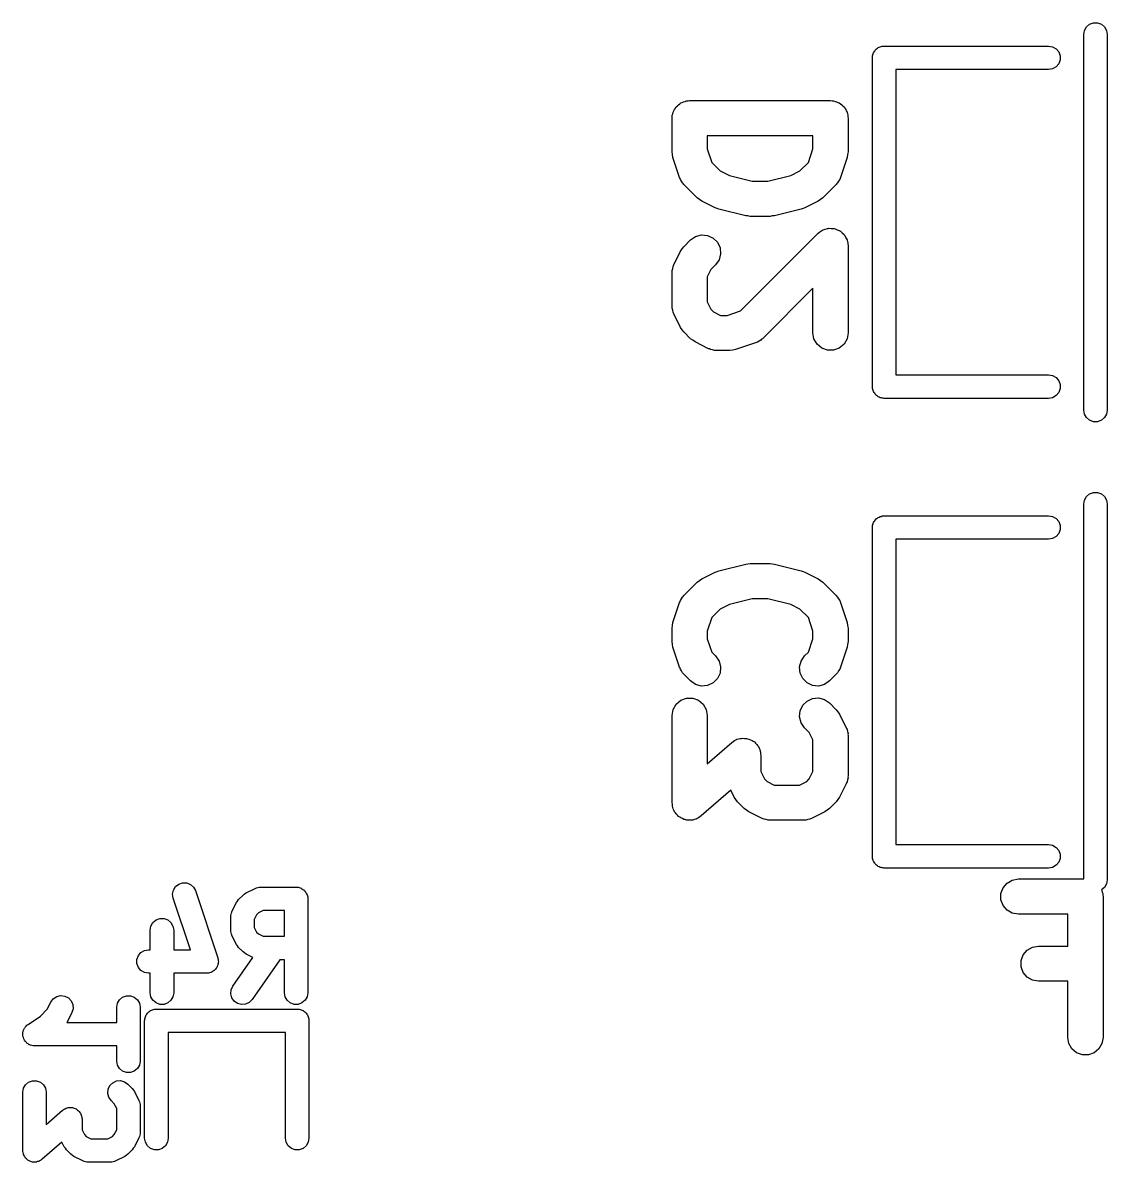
# Model space of a CAD drawing. Extents: x 25.3 to 49.5, y -85 to -25.3.
# Drawn here: x 37.55 to 43.41, y -39.88 to -33.72 of the extents above; entities that cross this region are included whole.
import ezdxf

# ---------------------------------------------------------------- set-up
doc = ezdxf.new("R2010")
doc.units = 0
doc.header["$MEASUREMENT"] = 0
doc.layers.add('BLACK', color=7, linetype='CONTINUOUS')

msp = doc.modelspace()

# ---------------------------------------------------------------- linework, layer by layer
at = {"layer": 'Black'}
for p, q in [((43.2879, -33.782), (43.2917, -33.7603)), ((43.2917, -33.7603), (43.3028, -33.7412)), ((43.3028, -33.7412), (43.3196, -33.727)), ((43.3196, -33.727), (43.3404, -33.7195)), ((43.3404, -33.7195), (43.3624, -33.7195)), ((43.3624, -33.7195), (43.3832, -33.727)), ((43.3832, -33.727), (43.4, -33.7412)), ((43.4, -33.7412), (43.4111, -33.7603)), ((43.4111, -33.7603), (43.4149, -33.782)), ((43.2879, -35.814), (43.2879, -33.782)), ((43.4149, -33.782), (43.4149, -35.814)), ((42.1478, -33.8927), (42.1487, -33.8873)), ((42.1487, -33.8873), (42.1515, -33.8825)), ((42.1515, -33.8825), (42.1534, -33.8772)), ((42.1534, -33.8772), (42.157, -33.873)), ((42.157, -33.873), (42.1598, -33.8682)), ((42.1598, -33.8682), (42.164, -33.8646)), ((42.164, -33.8646), (42.1676, -33.8604)), ((42.1676, -33.8604), (42.1724, -33.8576)), ((42.1724, -33.8576), (42.1766, -33.854)), ((42.1766, -33.854), (42.1819, -33.8521)), ((42.1819, -33.8521), (42.1867, -33.8493)), ((42.1867, -33.8493), (42.1921, -33.8484)), ((42.1921, -33.8484), (42.1974, -33.8465)), ((42.1974, -33.8465), (42.2029, -33.8465)), ((42.2029, -33.8465), (42.2084, -33.8455)), ((42.2084, -33.8455), (43.0974, -33.8455)), ((43.0974, -33.8455), (43.1191, -33.8493)), ((43.1191, -33.8493), (43.1382, -33.8604)), ((43.1382, -33.8604), (43.1524, -33.8772)), ((43.1524, -33.8772), (43.1599, -33.898)), ((42.1449, -33.909), (42.1459, -33.9035)), ((42.1449, -35.687), (42.1449, -33.909)), ((42.1459, -33.898), (42.1478, -33.8927)), ((42.1459, -33.9035), (42.1459, -33.898)), ((43.1524, -33.9408), (43.1382, -33.9576)), ((43.1599, -33.92), (43.1524, -33.9408)), ((43.1599, -33.898), (43.1599, -33.92)), ((43.0974, -33.9725), (42.2719, -33.9725)), ((42.2719, -33.9725), (42.2719, -35.6235)), ((43.1191, -33.9687), (43.0974, -33.9725)), ((43.1382, -33.9576), (43.1191, -33.9687)), ((41.0666, -34.203), (41.0708, -34.1958)), ((41.0708, -34.1958), (41.0736, -34.1879)), ((41.0736, -34.1879), (41.079, -34.1816)), ((41.079, -34.1816), (41.0831, -34.1743)), ((41.0831, -34.1743), (41.0895, -34.169)), ((41.0895, -34.169), (41.0949, -34.1626)), ((41.0949, -34.1626), (41.1021, -34.1584)), ((41.1021, -34.1584), (41.1085, -34.1531)), ((41.1085, -34.1531), (41.1163, -34.1502)), ((41.1163, -34.1502), (41.1235, -34.1461)), ((41.1235, -34.1461), (41.1317, -34.1446)), ((41.1317, -34.1446), (41.1396, -34.1418)), ((41.1396, -34.1418), (41.1479, -34.1418)), ((41.1479, -34.1418), (41.1561, -34.1403)), ((41.1561, -34.1403), (41.9181, -34.1403)), ((41.9181, -34.1403), (41.9263, -34.1418)), ((41.9263, -34.1418), (41.9347, -34.1418)), ((41.9347, -34.1418), (41.9425, -34.1446)), ((41.9425, -34.1446), (41.9507, -34.1461)), ((41.9507, -34.1461), (41.9579, -34.1502)), ((41.9579, -34.1502), (41.9657, -34.1531)), ((41.9657, -34.1531), (41.9721, -34.1584)), ((41.9721, -34.1584), (41.9793, -34.1626)), ((41.9793, -34.1626), (41.9847, -34.169)), ((41.9847, -34.169), (41.9911, -34.1743)), ((41.9911, -34.1743), (41.9952, -34.1816)), ((41.9952, -34.1816), (42.0006, -34.1879)), ((42.0006, -34.1879), (42.0035, -34.1958)), ((42.0035, -34.1958), (42.0076, -34.203)), ((41.0609, -34.2356), (41.0623, -34.2274)), ((41.0609, -34.417), (41.0609, -34.2356)), ((41.0623, -34.219), (41.0652, -34.2112)), ((41.0623, -34.2274), (41.0623, -34.219)), ((41.0652, -34.2112), (41.0666, -34.203)), ((42.0076, -34.203), (42.0091, -34.2112)), ((42.0091, -34.2112), (42.0119, -34.219)), ((42.0119, -34.219), (42.0119, -34.2274)), ((42.0119, -34.2274), (42.0134, -34.2356)), ((42.0134, -34.2356), (42.0134, -34.417)), ((41.2514, -34.3308), (41.2514, -34.4015)), ((41.8229, -34.3308), (41.2514, -34.3308)), ((41.8229, -34.4015), (41.8229, -34.3308)), ((41.0635, -34.432), (41.0609, -34.417)), ((41.0658, -34.4471), (41.0635, -34.432)), ((41.2514, -34.4015), (41.2757, -34.4744)), ((41.7986, -34.4744), (41.8229, -34.4015)), ((42.0107, -34.432), (42.0085, -34.4471)), ((42.0134, -34.417), (42.0107, -34.432)), ((41.102, -34.556), (41.0658, -34.4471)), ((41.2757, -34.4744), (41.3214, -34.5201)), ((41.7528, -34.5201), (41.7986, -34.4744)), ((42.0085, -34.4471), (41.9722, -34.556)), ((41.1047, -34.5608), (41.102, -34.556)), ((41.1061, -34.5661), (41.1047, -34.5608)), ((41.3214, -34.5201), (41.3708, -34.5448)), ((41.3708, -34.5448), (41.4944, -34.5757)), ((41.5798, -34.5757), (41.7034, -34.5448)), ((41.7034, -34.5448), (41.7528, -34.5201)), ((41.9696, -34.5608), (41.9682, -34.5661)), ((41.9722, -34.556), (41.9696, -34.5608)), ((41.1125, -34.5753), (41.1061, -34.5661)), ((41.1178, -34.5851), (41.1125, -34.5753)), ((41.1219, -34.5887), (41.1178, -34.5851)), ((41.125, -34.5932), (41.1219, -34.5887)), ((41.1976, -34.6658), (41.125, -34.5932)), ((41.4944, -34.5757), (41.5798, -34.5757)), ((41.9492, -34.5932), (41.8766, -34.6658)), ((41.9523, -34.5887), (41.9492, -34.5932)), ((41.9564, -34.5851), (41.9523, -34.5887)), ((41.9617, -34.5753), (41.9564, -34.5851)), ((41.9682, -34.5661), (41.9617, -34.5753)), ((41.2101, -34.6745), (41.1976, -34.6658)), ((41.2224, -34.6836), (41.2101, -34.6745)), ((41.2949, -34.7199), (41.2224, -34.6836)), ((41.8519, -34.6836), (41.8229, -34.6981)), ((41.8641, -34.6745), (41.8519, -34.6836)), ((41.8766, -34.6658), (41.8641, -34.6745)), ((41.3049, -34.7229), (41.2949, -34.7199)), ((41.3144, -34.7271), (41.3049, -34.7229)), ((41.4596, -34.7634), (41.3144, -34.7271)), ((41.7598, -34.7271), (41.6146, -34.7634)), ((41.7693, -34.7229), (41.7598, -34.7271)), ((41.7793, -34.7199), (41.7693, -34.7229)), ((41.8229, -34.6981), (41.7793, -34.7199)), ((41.4712, -34.7642), (41.4596, -34.7634)), ((41.4827, -34.7662), (41.4712, -34.7642)), ((41.5915, -34.7662), (41.4827, -34.7662)), ((41.603, -34.7642), (41.5915, -34.7662)), ((41.6146, -34.7634), (41.603, -34.7642)), ((41.1884, -34.875), (41.2204, -34.8664)), ((41.2204, -34.8664), (41.2533, -34.8693)), ((41.2533, -34.8693), (41.2833, -34.8833)), ((41.4312, -35.2772), (41.8508, -34.8576)), ((41.8508, -34.8576), (41.861, -34.8505)), ((41.861, -34.8505), (41.8705, -34.8425)), ((41.8705, -34.8425), (41.8744, -34.8411)), ((41.8744, -34.8411), (41.8779, -34.8387)), ((41.8779, -34.8387), (41.8899, -34.8355)), ((41.8899, -34.8355), (41.9016, -34.8312)), ((41.9016, -34.8312), (41.9058, -34.8312)), ((41.9058, -34.8312), (41.9098, -34.8301)), ((41.9098, -34.8301), (41.9222, -34.8312)), ((41.9222, -34.8312), (41.9347, -34.8312)), ((41.9347, -34.8312), (41.9386, -34.8326)), ((41.9386, -34.8326), (41.9428, -34.833)), ((41.9428, -34.833), (41.954, -34.8383)), ((41.954, -34.8383), (41.9657, -34.8425)), ((41.9657, -34.8425), (41.9689, -34.8452)), ((41.9689, -34.8452), (41.9727, -34.847)), ((41.9727, -34.847), (41.9815, -34.8558)), ((41.9815, -34.8558), (41.9911, -34.8638)), ((41.9911, -34.8638), (41.9932, -34.8674)), ((41.9932, -34.8674), (41.9961, -34.8704)), ((41.9961, -34.8704), (42.0014, -34.8816)), ((41.1163, -34.9427), (41.125, -34.9302)), ((41.125, -34.9302), (41.1613, -34.8939)), ((41.1613, -34.8939), (41.1884, -34.875)), ((41.2833, -34.8833), (41.3067, -34.9067)), ((41.3067, -34.9067), (41.3207, -34.9366)), ((42.0014, -34.8816), (42.0076, -34.8924)), ((42.0076, -34.8924), (42.0083, -34.8965)), ((42.0083, -34.8965), (42.0101, -34.9003)), ((42.0101, -34.9003), (42.0112, -34.9127)), ((42.0112, -34.9127), (42.0134, -34.925)), ((42.0134, -34.925), (42.0134, -35.3967)), ((41.0709, -35.0275), (41.1072, -34.955)), ((41.1072, -34.955), (41.1163, -34.9427)), ((41.3236, -34.9696), (41.315, -35.0015)), ((41.3207, -34.9366), (41.3236, -34.9696)), ((41.0615, -35.0593), (41.0647, -35.0486)), ((41.0647, -35.0486), (41.0666, -35.0376)), ((41.0666, -35.0376), (41.0694, -35.0328)), ((41.0694, -35.0328), (41.0709, -35.0275)), ((41.2707, -35.054), (41.2514, -35.0926)), ((41.296, -35.0286), (41.2707, -35.054)), ((41.315, -35.0015), (41.296, -35.0286)), ((41.0609, -35.0701), (41.0618, -35.0647)), ((41.0609, -35.2516), (41.0609, -35.0701)), ((41.0618, -35.0647), (41.0615, -35.0593)), ((41.2514, -35.0926), (41.2514, -35.2291)), ((41.8229, -35.155), (41.55, -35.4278)), ((41.8229, -35.3967), (41.8229, -35.155)), ((41.2514, -35.2291), (41.2707, -35.2677)), ((41.0618, -35.257), (41.0609, -35.2516)), ((41.0615, -35.2625), (41.0618, -35.257)), ((41.0647, -35.2732), (41.0615, -35.2625)), ((41.0666, -35.2841), (41.0647, -35.2732)), ((41.0694, -35.2889), (41.0666, -35.2841)), ((41.0709, -35.2942), (41.0694, -35.2889)), ((41.1072, -35.3667), (41.0709, -35.2942)), ((41.2707, -35.2677), (41.2851, -35.2821)), ((41.2851, -35.2821), (41.3237, -35.3015)), ((41.3237, -35.3015), (41.3584, -35.3015)), ((41.3584, -35.3015), (41.4312, -35.2772)), ((41.1163, -35.379), (41.1072, -35.3667)), ((41.125, -35.3915), (41.1163, -35.379)), ((41.1613, -35.4278), (41.125, -35.3915)), ((41.1738, -35.4365), (41.1613, -35.4278)), ((41.55, -35.4278), (41.5455, -35.4309)), ((41.8286, -35.4293), (41.8229, -35.3967)), ((42.0134, -35.3967), (42.0076, -35.4293)), ((41.1861, -35.4456), (41.1738, -35.4365)), ((41.2587, -35.4819), (41.1861, -35.4456)), ((41.2639, -35.4835), (41.2587, -35.4819)), ((41.2687, -35.4862), (41.2639, -35.4835)), ((41.2797, -35.4882), (41.2687, -35.4862)), ((41.2904, -35.4913), (41.2797, -35.4882)), ((41.3889, -35.4893), (41.3738, -35.492)), ((41.4039, -35.4871), (41.3889, -35.4893)), ((41.5128, -35.4508), (41.4039, -35.4871)), ((41.5176, -35.4482), (41.5128, -35.4508)), ((41.5229, -35.4468), (41.5176, -35.4482)), ((41.5321, -35.4403), (41.5229, -35.4468)), ((41.5419, -35.435), (41.5321, -35.4403)), ((41.5455, -35.4309), (41.5419, -35.435)), ((41.8451, -35.4579), (41.8286, -35.4293)), ((41.8705, -35.4792), (41.8451, -35.4579)), ((41.9016, -35.4905), (41.8705, -35.4792)), ((41.9657, -35.4792), (41.9347, -35.4905)), ((41.9911, -35.4579), (41.9657, -35.4792)), ((42.0076, -35.4293), (41.9911, -35.4579)), ((41.2959, -35.491), (41.2904, -35.4913)), ((41.3013, -35.492), (41.2959, -35.491)), ((41.3738, -35.492), (41.3013, -35.492)), ((41.9347, -35.4905), (41.9016, -35.4905)), ((42.2719, -35.6235), (43.0974, -35.6235)), ((43.0974, -35.6235), (43.1191, -35.6273)), ((43.1191, -35.6273), (43.1382, -35.6384)), ((43.1382, -35.6384), (43.1524, -35.6552)), ((43.1524, -35.6552), (43.1599, -35.676)), ((42.1459, -35.6925), (42.1449, -35.687)), ((42.1459, -35.698), (42.1459, -35.6925)), ((42.1478, -35.7032), (42.1459, -35.698)), ((42.1487, -35.7087), (42.1478, -35.7032)), ((42.1515, -35.7135), (42.1487, -35.7087)), ((42.1534, -35.7188), (42.1515, -35.7135)), ((42.157, -35.723), (42.1534, -35.7188)), ((42.1598, -35.7278), (42.157, -35.723)), ((42.164, -35.7314), (42.1598, -35.7278)), ((42.1676, -35.7356), (42.164, -35.7314)), ((42.1724, -35.7384), (42.1676, -35.7356)), ((43.1382, -35.7356), (43.1191, -35.7467)), ((43.1524, -35.7188), (43.1382, -35.7356)), ((43.1599, -35.698), (43.1524, -35.7188)), ((43.1599, -35.676), (43.1599, -35.698)), ((42.1766, -35.742), (42.1724, -35.7384)), ((42.1819, -35.7439), (42.1766, -35.742)), ((42.1867, -35.7467), (42.1819, -35.7439)), ((42.1921, -35.7476), (42.1867, -35.7467)), ((42.1974, -35.7495), (42.1921, -35.7476)), ((42.2029, -35.7495), (42.1974, -35.7495)), ((42.2084, -35.7505), (42.2029, -35.7495)), ((43.0974, -35.7505), (42.2084, -35.7505)), ((43.1191, -35.7467), (43.0974, -35.7505)), ((43.2917, -35.8357), (43.2879, -35.814)), ((43.3028, -35.8548), (43.2917, -35.8357)), ((43.3196, -35.869), (43.3028, -35.8548)), ((43.4, -35.8548), (43.3832, -35.869)), ((43.4111, -35.8357), (43.4, -35.8548)), ((43.4149, -35.814), (43.4111, -35.8357)), ((43.3404, -35.8765), (43.3196, -35.869)), ((43.3624, -35.8765), (43.3404, -35.8765)), ((43.3832, -35.869), (43.3624, -35.8765)), ((43.2917, -36.3003), (43.3028, -36.2812)), ((43.3028, -36.2812), (43.3196, -36.267)), ((43.3196, -36.267), (43.3404, -36.2595)), ((43.3404, -36.2595), (43.3624, -36.2595)), ((43.3624, -36.2595), (43.3832, -36.267)), ((43.3832, -36.267), (43.4, -36.2812)), ((43.4, -36.2812), (43.4111, -36.3003)), ((43.2879, -36.322), (43.2917, -36.3003)), ((43.2879, -38.3495), (43.2879, -36.322)), ((43.4111, -36.3003), (43.4149, -36.322)), ((43.4149, -36.322), (43.4149, -38.354)), ((42.1534, -36.4172), (42.157, -36.413)), ((42.157, -36.413), (42.1598, -36.4082)), ((42.1598, -36.4082), (42.164, -36.4046)), ((42.164, -36.4046), (42.1676, -36.4004)), ((42.1676, -36.4004), (42.1724, -36.3976)), ((42.1724, -36.3976), (42.1766, -36.394)), ((42.1766, -36.394), (42.1819, -36.3921)), ((42.1819, -36.3921), (42.1867, -36.3893)), ((42.1867, -36.3893), (42.1921, -36.3884)), ((42.1921, -36.3884), (42.1974, -36.3865)), ((42.1974, -36.3865), (42.2029, -36.3865)), ((42.2029, -36.3865), (42.2084, -36.3855)), ((42.2084, -36.3855), (43.0974, -36.3855)), ((43.0974, -36.3855), (43.1191, -36.3893)), ((43.1191, -36.3893), (43.1382, -36.4004)), ((43.1382, -36.4004), (43.1524, -36.4172)), ((42.1449, -36.449), (42.1459, -36.4435)), ((42.1449, -38.227), (42.1449, -36.449)), ((42.1459, -36.438), (42.1478, -36.4327)), ((42.1459, -36.4435), (42.1459, -36.438)), ((42.1478, -36.4327), (42.1487, -36.4273)), ((42.1487, -36.4273), (42.1515, -36.4225)), ((42.1515, -36.4225), (42.1534, -36.4172)), ((43.1524, -36.4172), (43.1599, -36.438)), ((43.1599, -36.46), (43.1524, -36.4808)), ((43.1599, -36.438), (43.1599, -36.46)), ((43.0974, -36.5125), (42.2719, -36.5125)), ((42.2719, -36.5125), (42.2719, -38.1635)), ((43.1191, -36.5087), (43.0974, -36.5125)), ((43.1382, -36.4976), (43.1191, -36.5087)), ((43.1524, -36.4808), (43.1382, -36.4976)), ((41.3144, -36.6832), (41.4596, -36.6469)), ((41.4596, -36.6469), (41.4712, -36.6461)), ((41.4712, -36.6461), (41.4827, -36.644)), ((41.4827, -36.644), (41.5915, -36.644)), ((41.5915, -36.644), (41.603, -36.6461)), ((41.603, -36.6461), (41.6146, -36.6469)), ((41.6146, -36.6469), (41.7598, -36.6832)), ((41.2224, -36.7267), (41.2949, -36.6904)), ((41.2949, -36.6904), (41.3049, -36.6874)), ((41.3049, -36.6874), (41.3144, -36.6832)), ((41.7598, -36.6832), (41.7693, -36.6874)), ((41.7693, -36.6874), (41.7793, -36.6904)), ((41.7793, -36.6904), (41.8519, -36.7267)), ((41.125, -36.8171), (41.1976, -36.7445)), ((41.1976, -36.7445), (41.2101, -36.7357)), ((41.2101, -36.7357), (41.2224, -36.7267)), ((41.8519, -36.7267), (41.8641, -36.7357)), ((41.8641, -36.7357), (41.8766, -36.7445)), ((41.8766, -36.7445), (41.9492, -36.8171)), ((41.1047, -36.8495), (41.1061, -36.8442)), ((41.1061, -36.8442), (41.1125, -36.835)), ((41.1125, -36.835), (41.1178, -36.8252)), ((41.1178, -36.8252), (41.1219, -36.8216)), ((41.1219, -36.8216), (41.125, -36.8171)), ((41.4944, -36.8345), (41.3708, -36.8654)), ((41.5798, -36.8345), (41.4944, -36.8345)), ((41.7034, -36.8654), (41.5798, -36.8345)), ((41.9492, -36.8171), (41.9523, -36.8216)), ((41.9523, -36.8216), (41.9564, -36.8252)), ((41.9564, -36.8252), (41.9617, -36.835)), ((41.9617, -36.835), (41.9682, -36.8442)), ((41.9682, -36.8442), (41.9696, -36.8495)), ((41.0658, -36.9632), (41.102, -36.8543)), ((41.102, -36.8543), (41.1047, -36.8495)), ((41.3214, -36.8901), (41.2757, -36.9359)), ((41.3708, -36.8654), (41.3214, -36.8901)), ((41.7528, -36.8901), (41.7034, -36.8654)), ((41.7986, -36.9359), (41.7528, -36.8901)), ((41.9696, -36.8495), (41.9722, -36.8543)), ((41.9722, -36.8543), (42.0085, -36.9632)), ((41.0635, -36.9783), (41.0658, -36.9632)), ((41.2757, -36.9359), (41.2514, -37.0087)), ((41.8229, -37.0087), (41.7986, -36.9359)), ((42.0085, -36.9632), (42.0107, -36.9783)), ((41.0609, -36.9933), (41.0635, -36.9783)), ((41.0609, -37.0659), (41.0609, -36.9933)), ((41.2514, -37.0087), (41.2514, -37.0504)), ((41.8229, -37.0504), (41.8229, -37.0087)), ((42.0107, -36.9783), (42.0134, -36.9933)), ((42.0134, -36.9933), (42.0134, -37.0659)), ((41.0635, -37.0809), (41.0609, -37.0659)), ((41.0658, -37.096), (41.0635, -37.0809)), ((41.2514, -37.0504), (41.2757, -37.1233)), ((41.7986, -37.1233), (41.8229, -37.0504)), ((42.0107, -37.0809), (42.0085, -37.096)), ((42.0134, -37.0659), (42.0107, -37.0809)), ((41.102, -37.2048), (41.0658, -37.096)), ((41.2757, -37.1233), (41.296, -37.1436)), ((41.296, -37.1436), (41.315, -37.1707)), ((41.7592, -37.1707), (41.7782, -37.1436)), ((41.7782, -37.1436), (41.7986, -37.1233)), ((42.0085, -37.096), (41.9722, -37.2048)), ((41.1047, -37.2097), (41.102, -37.2048)), ((41.1061, -37.215), (41.1047, -37.2097)), ((41.1125, -37.2241), (41.1061, -37.215)), ((41.315, -37.1707), (41.3236, -37.2027)), ((41.3236, -37.2027), (41.3207, -37.2357)), ((41.7507, -37.2027), (41.7592, -37.1707)), ((41.7535, -37.2357), (41.7507, -37.2027)), ((41.9682, -37.215), (41.9617, -37.2241)), ((41.9696, -37.2097), (41.9682, -37.215)), ((41.9722, -37.2048), (41.9696, -37.2097)), ((41.1178, -37.2339), (41.1125, -37.2241)), ((41.1219, -37.2376), (41.1178, -37.2339)), ((41.125, -37.2421), (41.1219, -37.2376)), ((41.1613, -37.2784), (41.125, -37.2421)), ((41.3067, -37.2656), (41.2833, -37.289)), ((41.3207, -37.2357), (41.3067, -37.2656)), ((41.7675, -37.2656), (41.7535, -37.2357)), ((41.7909, -37.289), (41.7675, -37.2656)), ((41.9492, -37.2421), (41.9129, -37.2784)), ((41.9523, -37.2376), (41.9492, -37.2421)), ((41.9564, -37.2339), (41.9523, -37.2376)), ((41.9617, -37.2241), (41.9564, -37.2339)), ((41.1884, -37.2973), (41.1613, -37.2784)), ((41.2204, -37.3059), (41.1884, -37.2973)), ((41.2533, -37.303), (41.2204, -37.3059)), ((41.2833, -37.289), (41.2533, -37.303)), ((41.8209, -37.303), (41.7909, -37.289)), ((41.8538, -37.3059), (41.8209, -37.303)), ((41.8858, -37.2973), (41.8538, -37.3059)), ((41.9129, -37.2784), (41.8858, -37.2973)), ((41.0831, -37.4038), (41.1085, -37.3825)), ((41.1085, -37.3825), (41.1396, -37.3712)), ((41.1396, -37.3712), (41.1727, -37.3712)), ((41.1727, -37.3712), (41.2037, -37.3825)), ((41.2037, -37.3825), (41.2291, -37.4038)), ((41.7675, -37.4104), (41.7909, -37.387)), ((41.7909, -37.387), (41.8209, -37.373)), ((41.8209, -37.373), (41.8538, -37.3701)), ((41.8538, -37.3701), (41.8858, -37.3787)), ((41.8858, -37.3787), (41.9129, -37.3976)), ((41.9129, -37.3976), (41.9492, -37.4339)), ((41.0609, -37.465), (41.0666, -37.4324)), ((41.0666, -37.4324), (41.0831, -37.4038)), ((41.2291, -37.4038), (41.2456, -37.4324)), ((41.2456, -37.4324), (41.2514, -37.465)), ((41.7507, -37.4733), (41.7535, -37.4403)), ((41.7535, -37.4403), (41.7675, -37.4104)), ((41.9492, -37.4339), (41.9579, -37.4464)), ((41.9579, -37.4464), (41.967, -37.4587)), ((41.967, -37.4587), (42.0033, -37.5313)), ((41.0609, -37.9367), (41.0609, -37.465)), ((41.2514, -37.465), (41.2514, -37.7268)), ((41.7592, -37.5053), (41.7507, -37.4733)), ((41.7782, -37.5324), (41.7592, -37.5053)), ((41.8035, -37.5577), (41.7782, -37.5324)), ((41.8229, -37.5963), (41.8035, -37.5577)), ((42.0033, -37.5313), (42.0049, -37.5365)), ((42.0049, -37.5365), (42.0076, -37.5413)), ((42.0076, -37.5413), (42.0096, -37.5523)), ((42.0096, -37.5523), (42.0127, -37.563)), ((42.0127, -37.563), (42.0124, -37.5685)), ((42.0124, -37.5685), (42.0134, -37.5739)), ((42.0134, -37.5739), (42.0134, -37.7916)), ((41.2514, -37.7268), (41.3837, -37.611)), ((41.3837, -37.611), (41.3916, -37.6062)), ((41.3916, -37.6062), (41.3988, -37.6002)), ((41.3988, -37.6002), (41.4057, -37.5977)), ((41.4057, -37.5977), (41.412, -37.5939)), ((41.412, -37.5939), (41.4211, -37.5921)), ((41.4211, -37.5921), (41.4299, -37.5889)), ((41.4299, -37.5889), (41.4372, -37.5889)), ((41.4372, -37.5889), (41.4444, -37.5875)), ((41.4444, -37.5875), (41.4536, -37.5889)), ((41.4536, -37.5889), (41.4629, -37.5889)), ((41.4629, -37.5889), (41.4698, -37.5914)), ((41.4698, -37.5914), (41.4771, -37.5926)), ((41.4771, -37.5926), (41.4853, -37.597)), ((41.4853, -37.597), (41.494, -37.6002)), ((41.494, -37.6002), (41.4997, -37.6049)), ((41.4997, -37.6049), (41.5061, -37.6085)), ((41.5061, -37.6085), (41.5122, -37.6155)), ((41.5122, -37.6155), (41.5194, -37.6215)), ((41.5194, -37.6215), (41.523, -37.6279)), ((41.523, -37.6279), (41.5279, -37.6334)), ((41.5279, -37.6334), (41.5313, -37.6421)), ((41.5313, -37.6421), (41.5359, -37.6501)), ((41.8229, -37.7691), (41.8229, -37.5963)), ((41.5359, -37.6501), (41.5372, -37.6574)), ((41.5372, -37.6574), (41.5398, -37.6642)), ((41.5398, -37.6642), (41.54, -37.6735)), ((41.54, -37.6735), (41.5416, -37.6827)), ((41.5416, -37.6827), (41.5416, -37.7691)), ((41.5416, -37.7691), (41.561, -37.8077)), ((41.8035, -37.8077), (41.8229, -37.7691)), ((41.561, -37.8077), (41.5754, -37.8221)), ((41.5754, -37.8221), (41.614, -37.8415)), ((41.7505, -37.8415), (41.7891, -37.8221)), ((41.7891, -37.8221), (41.8035, -37.8077)), ((42.0049, -37.8289), (42.0033, -37.8342)), ((42.0076, -37.8241), (42.0049, -37.8289)), ((42.0096, -37.8132), (42.0076, -37.8241)), ((42.0127, -37.8025), (42.0096, -37.8132)), ((42.0134, -37.7916), (42.0124, -37.797)), ((42.0124, -37.797), (42.0127, -37.8025)), ((41.3785, -37.8687), (41.2188, -38.0084)), ((41.3975, -37.9067), (41.3785, -37.8687)), ((41.614, -37.8415), (41.7505, -37.8415)), ((42.0033, -37.8342), (41.967, -37.9067)), ((41.0625, -37.9459), (41.0609, -37.9367)), ((41.0627, -37.9552), (41.0625, -37.9459)), ((41.4066, -37.919), (41.3975, -37.9067)), ((41.4153, -37.9315), (41.4066, -37.919)), ((41.4516, -37.9678), (41.4153, -37.9315)), ((41.9492, -37.9315), (41.9129, -37.9678)), ((41.9579, -37.919), (41.9492, -37.9315)), ((41.967, -37.9067), (41.9579, -37.919)), ((41.0653, -37.962), (41.0627, -37.9552)), ((41.0666, -37.9693), (41.0653, -37.962)), ((41.0713, -37.9774), (41.0666, -37.9693)), ((41.0746, -37.986), (41.0713, -37.9774)), ((41.0795, -37.9916), (41.0746, -37.986)), ((41.0831, -37.9979), (41.0795, -37.9916)), ((41.0903, -38.0039), (41.0831, -37.9979)), ((41.0964, -38.0109), (41.0903, -38.0039)), ((41.1029, -38.0145), (41.0964, -38.0109)), ((41.1085, -38.0192), (41.1029, -38.0145)), ((41.2109, -38.0132), (41.2037, -38.0192)), ((41.2188, -38.0084), (41.2109, -38.0132)), ((41.4641, -37.9765), (41.4516, -37.9678)), ((41.4764, -37.9856), (41.4641, -37.9765)), ((41.5489, -38.0219), (41.4764, -37.9856)), ((41.8881, -37.9856), (41.8156, -38.0219)), ((41.9004, -37.9765), (41.8881, -37.9856)), ((41.9129, -37.9678), (41.9004, -37.9765)), ((41.1172, -38.0224), (41.1085, -38.0192)), ((41.1254, -38.0269), (41.1172, -38.0224)), ((41.1327, -38.028), (41.1254, -38.0269)), ((41.1396, -38.0305), (41.1327, -38.028)), ((41.1489, -38.0305), (41.1396, -38.0305)), ((41.1581, -38.0319), (41.1489, -38.0305)), ((41.1653, -38.0305), (41.1581, -38.0319)), ((41.1727, -38.0305), (41.1653, -38.0305)), ((41.1814, -38.0273), (41.1727, -38.0305)), ((41.1905, -38.0255), (41.1814, -38.0273)), ((41.1968, -38.0217), (41.1905, -38.0255)), ((41.2037, -38.0192), (41.1968, -38.0217)), ((41.5542, -38.0235), (41.5489, -38.0219)), ((41.559, -38.0262), (41.5542, -38.0235)), ((41.57, -38.0282), (41.559, -38.0262)), ((41.5807, -38.0313), (41.57, -38.0282)), ((41.5861, -38.031), (41.5807, -38.0313)), ((41.5915, -38.032), (41.5861, -38.031)), ((41.773, -38.032), (41.5915, -38.032)), ((41.7784, -38.031), (41.773, -38.032)), ((41.7839, -38.0313), (41.7784, -38.031)), ((41.7946, -38.0282), (41.7839, -38.0313)), ((41.8055, -38.0262), (41.7946, -38.0282)), ((41.8103, -38.0235), (41.8055, -38.0262)), ((41.8156, -38.0219), (41.8103, -38.0235)), ((42.2719, -38.1635), (43.0974, -38.1635)), ((43.0974, -38.1635), (43.1191, -38.1673)), ((43.1191, -38.1673), (43.1382, -38.1784)), ((43.1382, -38.1784), (43.1524, -38.1953)), ((43.1524, -38.1953), (43.1599, -38.216)), ((42.1459, -38.2325), (42.1449, -38.227)), ((42.1459, -38.238), (42.1459, -38.2325)), ((42.1478, -38.2432), (42.1459, -38.238)), ((42.1487, -38.2487), (42.1478, -38.2432)), ((42.1515, -38.2535), (42.1487, -38.2487)), ((42.1534, -38.2587), (42.1515, -38.2535)), ((42.157, -38.263), (42.1534, -38.2587)), ((43.1524, -38.2587), (43.1382, -38.2756)), ((43.1599, -38.238), (43.1524, -38.2587)), ((43.1599, -38.216), (43.1599, -38.238)), ((42.1598, -38.2678), (42.157, -38.263)), ((42.164, -38.2714), (42.1598, -38.2678)), ((42.1676, -38.2756), (42.164, -38.2714)), ((42.1724, -38.2784), (42.1676, -38.2756)), ((42.1766, -38.282), (42.1724, -38.2784)), ((42.1819, -38.2839), (42.1766, -38.282)), ((42.1867, -38.2867), (42.1819, -38.2839)), ((42.1921, -38.2876), (42.1867, -38.2867)), ((42.1974, -38.2895), (42.1921, -38.2876)), ((42.2029, -38.2895), (42.1974, -38.2895)), ((42.2084, -38.2905), (42.2029, -38.2895)), ((43.0974, -38.2905), (42.2084, -38.2905)), ((43.1191, -38.2867), (43.0974, -38.2905)), ((43.1382, -38.2756), (43.1191, -38.2867)), ((38.3751, -38.3905), (38.3924, -38.3768)), ((38.3924, -38.3768), (38.4133, -38.3698)), ((38.4133, -38.3698), (38.4353, -38.3704)), ((38.4353, -38.3704), (38.4558, -38.3785)), ((38.4558, -38.3785), (38.4723, -38.3931)), ((42.8516, -38.3971), (42.8729, -38.3717)), ((42.8729, -38.3717), (42.9015, -38.3552)), ((42.9015, -38.3552), (42.9341, -38.3495)), ((42.9341, -38.3495), (43.2879, -38.3495)), ((43.4111, -38.3757), (43.4, -38.3948)), ((43.4149, -38.354), (43.4111, -38.3757)), ((38.3591, -38.4309), (38.3635, -38.4093)), ((38.3623, -38.4527), (38.3591, -38.4309)), ((38.3635, -38.4093), (38.3751, -38.3905)), ((38.4723, -38.3931), (38.4828, -38.4125)), ((38.4828, -38.4125), (38.6038, -38.7754)), ((38.7164, -38.4603), (38.7405, -38.4361)), ((38.7405, -38.4361), (38.7489, -38.4303)), ((38.7489, -38.4303), (38.757, -38.4242)), ((38.757, -38.4242), (38.8054, -38.4)), ((38.8054, -38.4), (38.8089, -38.399)), ((38.8089, -38.399), (38.8121, -38.3971)), ((38.8121, -38.3971), (38.8194, -38.3958)), ((38.8194, -38.3958), (38.8266, -38.3937)), ((38.8266, -38.3937), (38.8302, -38.3939)), ((38.8302, -38.3939), (38.8338, -38.3933)), ((38.8338, -38.3933), (39.0274, -38.3933)), ((39.0274, -38.3933), (39.0328, -38.3943)), ((39.0328, -38.3943), (39.0384, -38.3943)), ((39.0384, -38.3943), (39.0436, -38.3962)), ((39.0436, -38.3962), (39.0491, -38.3971)), ((39.0491, -38.3971), (39.0539, -38.3999)), ((39.0539, -38.3999), (39.0591, -38.4018)), ((39.0591, -38.4018), (39.0634, -38.4054)), ((39.0634, -38.4054), (39.0682, -38.4082)), ((39.0682, -38.4082), (39.0717, -38.4124)), ((39.0717, -38.4124), (39.076, -38.416)), ((39.076, -38.416), (39.0788, -38.4208)), ((39.0788, -38.4208), (39.0823, -38.4251)), ((39.0823, -38.4251), (39.0842, -38.4303)), ((39.0842, -38.4303), (39.087, -38.4351)), ((39.087, -38.4351), (39.088, -38.4406)), ((39.088, -38.4406), (39.0899, -38.4458)), ((39.0899, -38.4458), (39.0899, -38.4513)), ((42.8403, -38.4282), (42.8516, -38.3971)), ((42.8403, -38.4613), (42.8403, -38.4282)), ((43.4, -38.3948), (43.3842, -38.4081)), ((43.3842, -38.4081), (43.3865, -38.4121)), ((43.3865, -38.4121), (43.3879, -38.4203)), ((43.3879, -38.4203), (43.3908, -38.4282)), ((43.3908, -38.4282), (43.3908, -38.4365)), ((43.3908, -38.4365), (43.3922, -38.4447)), ((43.3922, -38.4447), (43.3922, -39.2067)), ((38.4554, -38.732), (38.3623, -38.4527)), ((38.6803, -38.5252), (38.7045, -38.4768)), ((38.7045, -38.4768), (38.7105, -38.4686)), ((38.7105, -38.4686), (38.7164, -38.4603)), ((39.0899, -38.4513), (39.0909, -38.4568)), ((39.0909, -38.4568), (39.0909, -38.9648)), ((42.8516, -38.4923), (42.8403, -38.4613)), ((42.8729, -38.5177), (42.8516, -38.4923)), ((38.2699, -38.5711), (38.2906, -38.5636)), ((38.2906, -38.5636), (38.3127, -38.5636)), ((38.3127, -38.5636), (38.3334, -38.5711)), ((38.6736, -38.5536), (38.6742, -38.55)), ((38.6736, -38.6261), (38.6736, -38.5536)), ((38.674, -38.5463), (38.6761, -38.5392)), ((38.6742, -38.55), (38.674, -38.5463)), ((38.6761, -38.5392), (38.6774, -38.5319)), ((38.6774, -38.5319), (38.6792, -38.5287)), ((38.6792, -38.5287), (38.6803, -38.5252)), ((38.8134, -38.5428), (38.8006, -38.5686)), ((38.8006, -38.5686), (38.8006, -38.6112)), ((38.8231, -38.5332), (38.8134, -38.5428)), ((38.8488, -38.5203), (38.8231, -38.5332)), ((38.9639, -38.5203), (38.8488, -38.5203)), ((38.9639, -38.6594), (38.9639, -38.5203)), ((42.9015, -38.5342), (42.8729, -38.5177)), ((42.9341, -38.54), (42.9015, -38.5342)), ((43.2017, -38.54), (42.9341, -38.54)), ((43.2017, -38.7123), (43.2017, -38.54)), ((38.2381, -38.6261), (38.242, -38.6044)), ((38.2381, -38.732), (38.2381, -38.6261)), ((38.242, -38.6044), (38.253, -38.5853)), ((38.253, -38.5853), (38.2699, -38.5711)), ((38.3334, -38.5711), (38.3503, -38.5853)), ((38.3503, -38.5853), (38.3613, -38.6044)), ((38.3613, -38.6044), (38.3651, -38.6261)), ((38.3651, -38.6261), (38.3651, -38.732)), ((38.6742, -38.6298), (38.6736, -38.6261)), ((38.674, -38.6334), (38.6742, -38.6298)), ((38.8006, -38.6112), (38.8134, -38.6369)), ((38.6761, -38.6405), (38.674, -38.6334)), ((38.6774, -38.6479), (38.6761, -38.6405)), ((38.6792, -38.651), (38.6774, -38.6479)), ((38.6803, -38.6545), (38.6792, -38.651)), ((38.7045, -38.7029), (38.6803, -38.6545)), ((38.8134, -38.6369), (38.8231, -38.6465)), ((38.8231, -38.6465), (38.8488, -38.6594)), ((38.8488, -38.6594), (38.9639, -38.6594)), ((38.1741, -38.7637), (38.1882, -38.7468)), ((38.1882, -38.7468), (38.2073, -38.7358)), ((38.2073, -38.7358), (38.2291, -38.732)), ((38.2291, -38.732), (38.2381, -38.732)), ((38.3651, -38.732), (38.4554, -38.732)), ((38.7105, -38.7111), (38.7045, -38.7029)), ((38.7164, -38.7194), (38.7105, -38.7111)), ((38.7405, -38.7436), (38.7164, -38.7194)), ((38.7489, -38.7494), (38.7405, -38.7436)), ((38.757, -38.7555), (38.7489, -38.7494)), ((38.7934, -38.7737), (38.757, -38.7555)), ((42.9605, -38.7599), (42.9817, -38.7346)), ((42.9817, -38.7346), (43.0104, -38.7181)), ((43.0104, -38.7181), (43.043, -38.7123)), ((43.043, -38.7123), (43.2017, -38.7123)), ((38.1665, -38.7844), (38.1741, -38.7637)), ((38.1665, -38.8065), (38.1665, -38.7844)), ((38.1741, -38.8272), (38.1665, -38.8065)), ((38.6039, -38.8125), (38.6026, -38.8188)), ((38.6038, -38.7754), (38.6045, -38.78)), ((38.6061, -38.8065), (38.6039, -38.8125)), ((38.6045, -38.78), (38.6061, -38.7844)), ((38.6061, -38.7844), (38.6061, -38.7909)), ((38.6061, -38.7909), (38.607, -38.7972)), ((38.607, -38.7972), (38.6061, -38.8018)), ((38.6061, -38.8018), (38.6061, -38.8065)), ((38.685, -38.9284), (38.7934, -38.7737)), ((38.9395, -38.7864), (38.7891, -39.0012)), ((38.9639, -38.7864), (38.9395, -38.7864)), ((38.9639, -38.9648), (38.9639, -38.7864)), ((42.9492, -38.791), (42.9605, -38.7599)), ((42.9492, -38.8241), (42.9492, -38.791)), ((38.1882, -38.8441), (38.1741, -38.8272)), ((38.2073, -38.8551), (38.1882, -38.8441)), ((38.2291, -38.859), (38.2073, -38.8551)), ((38.2381, -38.859), (38.2291, -38.859)), ((38.2381, -38.9648), (38.2381, -38.859)), ((38.5435, -38.859), (38.3651, -38.859)), ((38.3651, -38.859), (38.3651, -38.9648)), ((38.5482, -38.8582), (38.5435, -38.859)), ((38.5529, -38.8583), (38.5482, -38.8582)), ((38.5589, -38.8563), (38.5529, -38.8583)), ((38.5653, -38.8551), (38.5589, -38.8563)), ((38.5693, -38.8528), (38.5653, -38.8551)), ((38.5738, -38.8513), (38.5693, -38.8528)), ((38.5788, -38.8473), (38.5738, -38.8513)), ((38.5844, -38.8441), (38.5788, -38.8473)), ((38.5874, -38.8405), (38.5844, -38.8441)), ((38.5911, -38.8376), (38.5874, -38.8405)), ((38.5944, -38.8321), (38.5911, -38.8376)), ((38.5985, -38.8272), (38.5944, -38.8321)), ((38.6001, -38.8228), (38.5985, -38.8272)), ((38.6026, -38.8188), (38.6001, -38.8228)), ((42.9605, -38.8552), (42.9492, -38.8241)), ((42.9817, -38.8805), (42.9605, -38.8552)), ((38.6757, -38.9484), (38.685, -38.9284)), ((43.0104, -38.8971), (42.9817, -38.8805)), ((43.043, -38.9028), (43.0104, -38.8971)), ((43.2017, -38.9028), (43.043, -38.9028)), ((43.2017, -39.2067), (43.2017, -38.9028)), ((37.7006, -39.015), (37.7137, -38.9973)), ((37.7137, -38.9973), (37.7321, -38.9852)), ((37.7321, -38.9852), (37.7535, -38.98)), ((37.7535, -38.98), (37.7755, -38.9826)), ((37.7755, -38.9826), (37.7952, -38.9924)), ((37.7952, -38.9924), (37.8103, -39.0084)), ((38.0716, -39.0026), (38.0885, -38.9884)), ((38.0885, -38.9884), (38.1092, -38.9809)), ((38.1092, -38.9809), (38.1312, -38.9809)), ((38.1312, -38.9809), (38.152, -38.9884)), ((38.152, -38.9884), (38.1689, -39.0026)), ((38.242, -38.9865), (38.2381, -38.9648)), ((38.253, -39.0056), (38.242, -38.9865)), ((38.3613, -38.9865), (38.3503, -39.0056)), ((38.3651, -38.9648), (38.3613, -38.9865)), ((38.6738, -38.9704), (38.6757, -38.9484)), ((38.6795, -38.9917), (38.6738, -38.9704)), ((38.6922, -39.0097), (38.6795, -38.9917)), ((38.7891, -39.0012), (38.7735, -39.0168)), ((38.9677, -38.9865), (38.9639, -38.9648)), ((38.9787, -39.0056), (38.9677, -38.9865)), ((39.087, -38.9865), (39.076, -39.0056)), ((39.0909, -38.9648), (39.087, -38.9865)), ((37.6443, -39.0908), (37.681, -39.0542)), ((37.681, -39.0542), (37.7006, -39.015)), ((37.8103, -39.0084), (37.8191, -39.0287)), ((37.8204, -39.0507), (37.8141, -39.0718)), ((37.8191, -39.0287), (37.8204, -39.0507)), ((38.0567, -39.0434), (38.0605, -39.0217)), ((38.0567, -39.1251), (38.0567, -39.0434)), ((38.0605, -39.0217), (38.0716, -39.0026)), ((38.1689, -39.0026), (38.1799, -39.0217)), ((38.1799, -39.0217), (38.1837, -39.0434)), ((38.1837, -39.0434), (38.1837, -39.3337)), ((38.2354, -39.0646), (38.2396, -39.061)), ((38.2396, -39.061), (38.2449, -39.0591)), ((38.2449, -39.0591), (38.2497, -39.0563)), ((38.2497, -39.0563), (38.2552, -39.0554)), ((38.2699, -39.0198), (38.253, -39.0056)), ((38.2552, -39.0554), (38.2604, -39.0535)), ((38.2604, -39.0535), (38.2659, -39.0535)), ((38.2659, -39.0535), (38.2714, -39.0525)), ((38.2906, -39.0273), (38.2699, -39.0198)), ((38.2714, -39.0525), (39.0334, -39.0525)), ((38.3127, -39.0273), (38.2906, -39.0273)), ((38.3334, -39.0198), (38.3127, -39.0273)), ((38.3503, -39.0056), (38.3334, -39.0198)), ((38.7102, -39.0224), (38.6922, -39.0097)), ((38.7315, -39.0281), (38.7102, -39.0224)), ((38.7535, -39.0261), (38.7315, -39.0281)), ((38.7735, -39.0168), (38.7535, -39.0261)), ((38.9956, -39.0198), (38.9787, -39.0056)), ((39.0163, -39.0273), (38.9956, -39.0198)), ((39.0384, -39.0273), (39.0163, -39.0273)), ((39.0334, -39.0525), (39.0389, -39.0535)), ((39.0591, -39.0198), (39.0384, -39.0273)), ((39.0389, -39.0535), (39.0444, -39.0535)), ((39.0444, -39.0535), (39.0496, -39.0554)), ((39.0496, -39.0554), (39.0551, -39.0563)), ((39.0551, -39.0563), (39.0599, -39.0591)), ((39.076, -39.0056), (39.0591, -39.0198)), ((39.0599, -39.0591), (39.0651, -39.061)), ((39.0651, -39.061), (39.0694, -39.0646)), ((37.577, -39.1357), (37.6443, -39.0908)), ((37.79, -39.1202), (37.7863, -39.1251)), ((37.7863, -39.1251), (38.0567, -39.1251)), ((37.8141, -39.0718), (37.79, -39.1202)), ((38.2079, -39.116), (38.2089, -39.1105)), ((38.2079, -39.751), (38.2079, -39.116)), ((38.2089, -39.105), (38.2108, -39.0998)), ((38.2089, -39.1105), (38.2089, -39.105)), ((38.2108, -39.0998), (38.2117, -39.0943)), ((38.2117, -39.0943), (38.2145, -39.0895)), ((38.2145, -39.0895), (38.2164, -39.0842)), ((38.2164, -39.0842), (38.22, -39.08)), ((38.22, -39.08), (38.2228, -39.0752)), ((38.2228, -39.0752), (38.227, -39.0716)), ((38.227, -39.0716), (38.2306, -39.0674)), ((38.2306, -39.0674), (38.2354, -39.0646)), ((39.0694, -39.0646), (39.0742, -39.0674)), ((39.0742, -39.0674), (39.0778, -39.0716)), ((39.0778, -39.0716), (39.082, -39.0752)), ((39.082, -39.0752), (39.0848, -39.08)), ((39.0848, -39.08), (39.0884, -39.0842)), ((39.0884, -39.0842), (39.0903, -39.0895)), ((39.0903, -39.0895), (39.0931, -39.0943)), ((39.0931, -39.0943), (39.094, -39.0998)), ((39.094, -39.0998), (39.0959, -39.105)), ((39.0959, -39.105), (39.0959, -39.1105)), ((39.0959, -39.1105), (39.0969, -39.116)), ((39.0969, -39.116), (39.0969, -39.751)), ((37.5488, -39.1927), (37.5497, -39.1851)), ((37.5497, -39.1775), (37.5509, -39.1742)), ((37.5497, -39.1851), (37.5497, -39.1775)), ((37.5509, -39.1742), (37.5513, -39.1707)), ((37.5513, -39.1707), (37.5546, -39.1639)), ((37.5546, -39.1639), (37.5572, -39.1568)), ((37.5572, -39.1568), (37.5595, -39.1541)), ((37.5595, -39.1541), (37.561, -39.151)), ((37.561, -39.151), (37.5665, -39.1457)), ((37.5665, -39.1457), (37.5714, -39.1399)), ((37.5714, -39.1399), (37.5744, -39.1382)), ((37.5744, -39.1382), (37.577, -39.1357)), ((38.9699, -39.1795), (38.3349, -39.1795)), ((38.3349, -39.1795), (38.3349, -39.751)), ((38.9699, -39.751), (38.9699, -39.1795)), ((37.5497, -39.1961), (37.5488, -39.1927)), ((37.5497, -39.1996), (37.5497, -39.1961)), ((37.5523, -39.2067), (37.5497, -39.1996)), ((37.5541, -39.2141), (37.5523, -39.2067)), ((37.556, -39.217), (37.5541, -39.2141)), ((37.5572, -39.2203), (37.556, -39.217)), ((37.5621, -39.2261), (37.5572, -39.2203)), ((37.5663, -39.2324), (37.5621, -39.2261)), ((37.5691, -39.2345), (37.5663, -39.2324)), ((37.5714, -39.2372), (37.5691, -39.2345)), ((37.578, -39.241), (37.5714, -39.2372)), ((37.5841, -39.2455), (37.578, -39.241)), ((37.5874, -39.2465), (37.5841, -39.2455)), ((37.5905, -39.2482), (37.5874, -39.2465)), ((37.598, -39.2496), (37.5905, -39.2482)), ((43.2075, -39.2393), (43.2017, -39.2067)), ((43.224, -39.2679), (43.2075, -39.2393)), ((43.3865, -39.2393), (43.3699, -39.2679)), ((43.3922, -39.2067), (43.3865, -39.2393)), ((37.6052, -39.2517), (37.598, -39.2496)), ((37.6087, -39.2515), (37.6052, -39.2517)), ((37.6122, -39.2521), (37.6087, -39.2515)), ((38.0567, -39.2521), (37.6122, -39.2521)), ((38.0567, -39.3337), (38.0567, -39.2521)), ((43.2493, -39.2892), (43.224, -39.2679)), ((43.2804, -39.3005), (43.2493, -39.2892)), ((43.3135, -39.3005), (43.2804, -39.3005)), ((43.3446, -39.2892), (43.3135, -39.3005)), ((43.3699, -39.2679), (43.3446, -39.2892)), ((38.0605, -39.3554), (38.0567, -39.3337)), ((38.0716, -39.3745), (38.0605, -39.3554)), ((38.1799, -39.3554), (38.1689, -39.3745)), ((38.1837, -39.3337), (38.1799, -39.3554)), ((38.0885, -39.3887), (38.0716, -39.3745)), ((38.1092, -39.3962), (38.0885, -39.3887)), ((38.1312, -39.3962), (38.1092, -39.3962)), ((38.152, -39.3887), (38.1312, -39.3962)), ((38.1689, -39.3745), (38.152, -39.3887)), ((37.5487, -39.503), (37.5525, -39.4813)), ((37.5525, -39.4813), (37.5636, -39.4622)), ((37.5636, -39.4622), (37.5805, -39.4481)), ((37.5805, -39.4481), (37.6012, -39.4405)), ((37.6012, -39.4405), (37.6232, -39.4405)), ((37.6232, -39.4405), (37.644, -39.4481)), ((37.644, -39.4481), (37.6609, -39.4622)), ((37.6609, -39.4622), (37.6719, -39.4813)), ((37.6719, -39.4813), (37.6757, -39.503)), ((38.0086, -39.5086), (38.0105, -39.4866)), ((38.0105, -39.4866), (38.0198, -39.4666)), ((38.0198, -39.4666), (38.0354, -39.451)), ((38.0354, -39.451), (38.0554, -39.4417)), ((38.0554, -39.4417), (38.0774, -39.4398)), ((38.0774, -39.4398), (38.0987, -39.4455)), ((38.0987, -39.4455), (38.1167, -39.4581)), ((38.1167, -39.4581), (38.1409, -39.4823)), ((38.1409, -39.4823), (38.1468, -39.4907)), ((38.1468, -39.4907), (38.1528, -39.4988)), ((37.5487, -39.8175), (37.5487, -39.503)), ((37.6757, -39.503), (37.6757, -39.6776)), ((38.0143, -39.5299), (38.0086, -39.5086)), ((38.0269, -39.5479), (38.0143, -39.5299)), ((38.0438, -39.5649), (38.0269, -39.5479)), ((38.1528, -39.4988), (38.177, -39.5472)), ((38.177, -39.5472), (38.178, -39.5507)), ((38.178, -39.5507), (38.1799, -39.5539)), ((38.1799, -39.5539), (38.1812, -39.5612)), ((37.6757, -39.6776), (37.7639, -39.6004)), ((37.7639, -39.6004), (37.7692, -39.5972)), ((37.7692, -39.5972), (37.774, -39.5932)), ((37.774, -39.5932), (37.7786, -39.5915)), ((37.7786, -39.5915), (37.7828, -39.589)), ((37.7828, -39.589), (37.7889, -39.5878)), ((37.7889, -39.5878), (37.7947, -39.5857)), ((37.7947, -39.5857), (37.7996, -39.5857)), ((37.7996, -39.5857), (37.8044, -39.5847)), ((37.8044, -39.5847), (37.8106, -39.5857)), ((37.8106, -39.5857), (37.8168, -39.5857)), ((37.8168, -39.5857), (37.8214, -39.5873)), ((37.8214, -39.5873), (37.8262, -39.5881)), ((37.8262, -39.5881), (37.8316, -39.5911)), ((37.8316, -39.5911), (37.8375, -39.5932)), ((37.8375, -39.5932), (37.8412, -39.5964)), ((37.8412, -39.5964), (37.8455, -39.5987)), ((37.8455, -39.5987), (37.8496, -39.6034)), ((37.8496, -39.6034), (37.8544, -39.6074)), ((37.8544, -39.6074), (37.8568, -39.6116)), ((37.8568, -39.6116), (37.8601, -39.6153)), ((37.8601, -39.6153), (37.8623, -39.6211)), ((38.0567, -39.5906), (38.0438, -39.5649)), ((38.0567, -39.7058), (38.0567, -39.5906)), ((38.1812, -39.5612), (38.1833, -39.5684)), ((38.1833, -39.5684), (38.1831, -39.572)), ((38.1831, -39.572), (38.1837, -39.5756)), ((38.1837, -39.5756), (38.1837, -39.7208)), ((37.8623, -39.6211), (37.8654, -39.6265)), ((37.8654, -39.6265), (37.8663, -39.6313)), ((37.8663, -39.6313), (37.868, -39.6359)), ((37.868, -39.6359), (37.8682, -39.6421)), ((37.8682, -39.6421), (37.8692, -39.6482)), ((37.8692, -39.6482), (37.8692, -39.7058)), ((37.8692, -39.7058), (37.8821, -39.7315)), ((37.8821, -39.7315), (37.8917, -39.7411)), ((37.8917, -39.7411), (37.9175, -39.754)), ((38.0085, -39.754), (38.0342, -39.7411)), ((38.0342, -39.7411), (38.0438, -39.7315)), ((38.0438, -39.7315), (38.0567, -39.7058)), ((38.1812, -39.7352), (38.1799, -39.7425)), ((38.1833, -39.728), (38.1812, -39.7352)), ((38.1837, -39.7208), (38.1831, -39.7244)), ((38.1831, -39.7244), (38.1833, -39.728)), ((37.7605, -39.7722), (37.654, -39.8653)), ((37.7731, -39.7975), (37.7605, -39.7722)), ((37.7792, -39.8057), (37.7731, -39.7975)), ((37.9175, -39.754), (38.0085, -39.754)), ((38.1528, -39.7975), (38.1467, -39.8057)), ((38.177, -39.7492), (38.1528, -39.7975)), ((38.178, -39.7456), (38.177, -39.7492)), ((38.1799, -39.7425), (38.178, -39.7456)), ((38.2117, -39.7727), (38.2079, -39.751)), ((38.2228, -39.7918), (38.2117, -39.7727)), ((38.2396, -39.806), (38.2228, -39.7918)), ((38.32, -39.7918), (38.3031, -39.806)), ((38.3311, -39.7727), (38.32, -39.7918)), ((38.3349, -39.751), (38.3311, -39.7727)), ((38.9737, -39.7727), (38.9699, -39.751)), ((38.9848, -39.7918), (38.9737, -39.7727)), ((39.0016, -39.806), (38.9848, -39.7918)), ((39.082, -39.7918), (39.0651, -39.806)), ((39.0931, -39.7727), (39.082, -39.7918)), ((39.0969, -39.751), (39.0931, -39.7727)), ((37.5498, -39.8236), (37.5487, -39.8175)), ((37.5499, -39.8298), (37.5498, -39.8236)), ((37.5517, -39.8344), (37.5499, -39.8298)), ((37.5525, -39.8392), (37.5517, -39.8344)), ((37.5556, -39.8446), (37.5525, -39.8392)), ((37.5579, -39.8504), (37.5556, -39.8446)), ((37.5611, -39.8541), (37.5579, -39.8504)), ((37.5636, -39.8583), (37.5611, -39.8541)), ((37.5683, -39.8623), (37.5636, -39.8583)), ((37.5724, -39.867), (37.5683, -39.8623)), ((37.785, -39.814), (37.7792, -39.8057)), ((37.8092, -39.8382), (37.785, -39.814)), ((37.8175, -39.8441), (37.8092, -39.8382)), ((37.8257, -39.8501), (37.8175, -39.8441)), ((37.8741, -39.8743), (37.8257, -39.8501)), ((38.1002, -39.8501), (38.0518, -39.8743)), ((38.1084, -39.8441), (38.1002, -39.8501)), ((38.1167, -39.8382), (38.1084, -39.8441)), ((38.1409, -39.814), (38.1167, -39.8382)), ((38.1467, -39.8057), (38.1409, -39.814)), ((38.2604, -39.8135), (38.2396, -39.806)), ((38.2824, -39.8135), (38.2604, -39.8135)), ((38.3031, -39.806), (38.2824, -39.8135)), ((39.0224, -39.8135), (39.0016, -39.806)), ((39.0444, -39.8135), (39.0224, -39.8135)), ((39.0651, -39.806), (39.0444, -39.8135)), ((37.5767, -39.8694), (37.5724, -39.867)), ((37.5805, -39.8725), (37.5767, -39.8694)), ((37.5863, -39.8746), (37.5805, -39.8725)), ((37.5917, -39.8776), (37.5863, -39.8746)), ((37.5966, -39.8784), (37.5917, -39.8776)), ((37.6012, -39.8801), (37.5966, -39.8784)), ((37.6074, -39.8801), (37.6012, -39.8801)), ((37.6135, -39.881), (37.6074, -39.8801)), ((37.6183, -39.8801), (37.6135, -39.881)), ((37.6232, -39.8801), (37.6183, -39.8801)), ((37.6291, -39.8779), (37.6232, -39.8801)), ((37.6352, -39.8767), (37.6291, -39.8779)), ((37.6394, -39.8742), (37.6352, -39.8767)), ((37.644, -39.8725), (37.6394, -39.8742)), ((37.6487, -39.8685), (37.644, -39.8725)), ((37.654, -39.8653), (37.6487, -39.8685)), ((37.8776, -39.8754), (37.8741, -39.8743)), ((37.8808, -39.8772), (37.8776, -39.8754)), ((37.8881, -39.8785), (37.8808, -39.8772)), ((37.8952, -39.8806), (37.8881, -39.8785)), ((37.8989, -39.8804), (37.8952, -39.8806)), ((37.9025, -39.881), (37.8989, -39.8804)), ((38.0234, -39.881), (37.9025, -39.881)), ((38.0271, -39.8804), (38.0234, -39.881)), ((38.0307, -39.8806), (38.0271, -39.8804)), ((38.0378, -39.8785), (38.0307, -39.8806)), ((38.0452, -39.8772), (38.0378, -39.8785)), ((38.0483, -39.8754), (38.0452, -39.8772)), ((38.0518, -39.8743), (38.0483, -39.8754))]:
    msp.add_line(p, q, dxfattribs=at)

doc.saveas('drawing.dxf')
